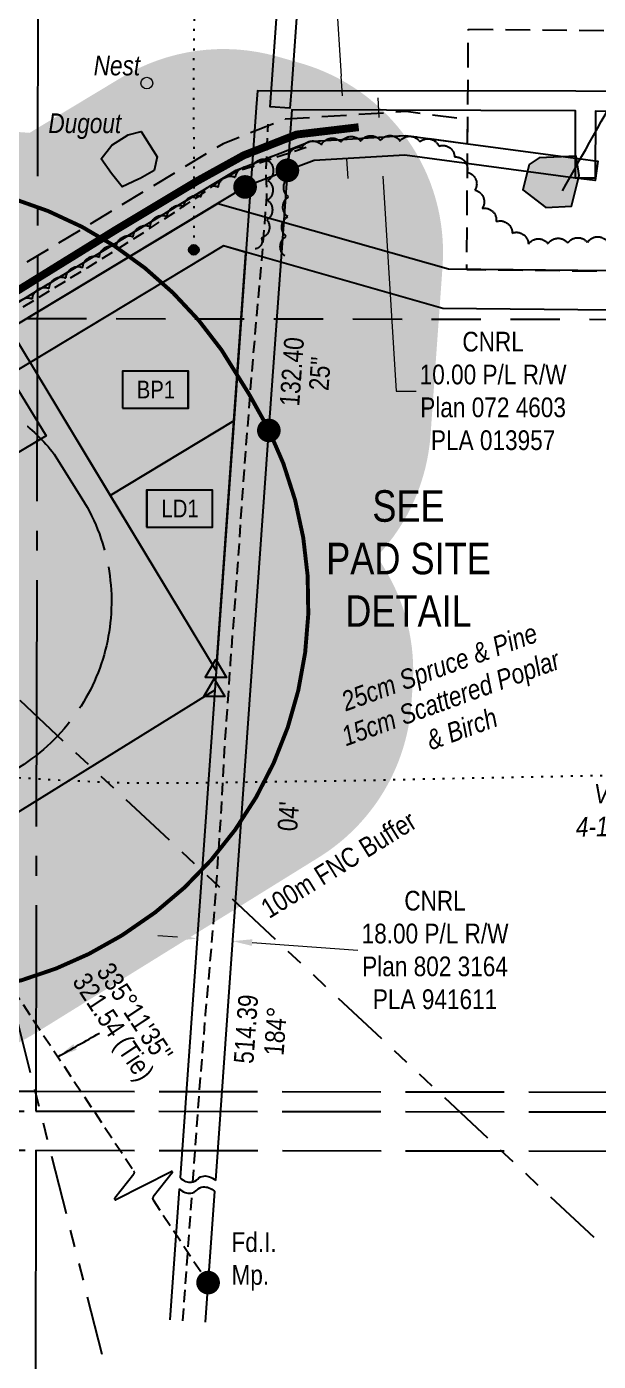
# Model space of a CAD drawing. Extents: x 488725 to 500076, y 6037625 to 6043497.
# Drawn here: x 490989 to 491279, y 6042464 to 6043141 of the extents above; entities that cross this region are included whole.
import ezdxf
from ezdxf.enums import TextEntityAlignment as Align

# ---------------------------------------------------------------- set-up
doc = ezdxf.new("R2010")
doc.units = 0
doc.header["$LTSCALE"] = 5
doc.header["$PDMODE"] = 34
doc.header["$PDSIZE"] = 0.03
for name, pattern in [('0', [1, 1, 0]), ('foc-ACCESSROAD', [3.75, 2.5, -1.25]), ('foc-BUFFER', [16.75, 15, -1.75]), ('foc-DOT', [1, 0.2, -0.8]), ('foc-DRILLPATH', [14.75, 6, -1.75, 1.75, -1.75, 1.75, -1.75]), ('foc-LSD', [8, 5, -3]), ('foc-QUARTERLINE', [33, 25, -3, 2, -3]), ('foc-TIELINE', [1.875, 1.25, -0.625]), ('foc-UNSURVEYED', [12.5, 10, -2.5]), ('UG_PIPE', [1.875, 1.25, -0.625])]:
    doc.linetypes.add(name, pattern=pattern)
doc.layers.get('Defpoints').update_dxf_attribs({"color": 9})
for name, color, linetype in [('ABADATA-DRILL-T', 8, 'Continuous'), ('AS-DRILL', 8, 'foc-DOT'), ('AS-PIPE-UG', 44, 'UG_PIPE'), ('AS-ROADS', 254, 'Continuous'), ('AUX-BUFFER', 7, 'foc-BUFFER'), ('C-AR', 13, 'foc-ACCESSROAD'), ('C-RW', 13, 'Continuous'), ('DETAIL-T', 7, 'Continuous'), ('F-RW', 190, 'Continuous'), ('F-WS', 190, 'foc-ACCESSROAD'), ('L-BD', 7, 'Continuous'), ('L-MON', 1, 'Continuous'), ('L-QSEC', 8, 'foc-QUARTERLINE'), ('L-SECTION-LSD', 7, 'foc-LSD'), ('L-TIE', 7, 'foc-TIELINE'), ('L-USEC', 7, 'foc-UNSURVEYED'), ('P-BUFFER-H 30m', 51, 'Continuous'), ('P-FNC BUFFER-T', 40, 'Continuous'), ('P-PDRILLPATH', 12, 'foc-DRILLPATH'), ('P-PROPOSED', 10, 'Continuous'), ('P-PROPOSED-H', 21, 'Continuous'), ('P-TEMP-H', 41, 'Continuous'), ('P-TEMP_WORKSPACE', 46, 'Continuous'), ('T-BUSH', 110, '0'), ('T-BUSH-T', 110, 'Continuous'), ('T-WATER', 160, 'Continuous'), ('T-WATER-H', 133, 'Continuous'), ('T-WATER-T', 170, 'Continuous')]:
    doc.layers.add(name, color=color, linetype=linetype)
for name, color, linetype, lineweight in [('AS-GENERAL', 48, 'Continuous', 18), ('C-AR-T', 13, 'Continuous', 9), ('F-RW-T', 190, 'Continuous', 9), ('T-TEXT', 48, 'Continuous', 18)]:
    doc.layers.add(name, color=color, linetype=linetype, lineweight=lineweight)
doc.layers.add('P-100m WELL BORE BUFFER', color=7, linetype='Continuous', true_color=0xf5ffd6)
doc.styles.add('80CG', font='ARIALN.TTF', dxfattribs={"height": 10})
doc.styles.add('80L', font='ARIALN.TTF', dxfattribs={"height": 10})
doc.styles.add('80LS', font='ARIALNI.TTF', dxfattribs={"height": 10})
doc.dimstyles.new('Compass 5 000', dxfattribs={"dimscale": 5, "dimtxt": 9, "dimasz": 2, "dimexe": 0.2, "dimexo": 0.0625, "dimgap": 0.5, "dimtad": 0, "dimtih": 1, "dimtoh": 1, "dimzin": 0, "dimdsep": 46, "dimtxsty": '80CG', "dimcen": 0.1, "dimse1": 1, "dimse2": 1, "dimclrd": 256, "dimclrt": 256, "dimaunit": 1, "dimadec": 4, "dimazin": 0, "dimtfac": 0.06, "dimtofl": 0, "dimtmove": 0, "dimatfit": 1, "dimfxl": 0.2, "dimtolj": 1, "dimtzin": 0, "dimlwd": -1, "dimarcsym": 0})

# ---------------------------------------------------------------- blocks, each defined once
blk = doc.blocks.new('*D452')
at = {"layer": 'Defpoints', "color": 0, "transparency": 16777216}
for p in [(491157.5156720789, 6043084.542943923), (491168.6061878817, 6043085.232324708), (491158.1280057431, 6043074.691935138)]:
    blk.add_point(p, dxfattribs=at)
at = {"layer": 'F-RW-T', "transparency": 16777216}
for p, q in [((491167.9857903909, 6043095.213061502), (491167.3653929, 6043105.193798296)), ((491169.8389190368, 6043065.400579129), (491176.6196449988, 6042956.31464294)), ((491176.6196449988, 6042956.31464294), (491186.6196449987, 6042956.314642941))]:
    blk.add_line(p, q, dxfattribs=at)
for points in [[(491169.6492465232, 6043095.316461084), (491166.3223342586, 6043095.109661921), (491168.6061878817, 6043085.232324708)], [(491171.5023751691, 6043065.503978712), (491168.1754629045, 6043065.297179548), (491169.2185215459, 6043075.381315923)]]:
    blk.add_solid(points, dxfattribs=at)
at = {"layer": 'F-RW-T', "transparency": 16777216, "insert": (491225.7055931573, 6042956.31464294), "char_height": 10, "attachment_point": 5, "style": '80CG'}
blk.add_mtext('\\A1;CNRL\\P10.00 P/L R/W\\PPlan 072 4603\\PPLA 013957', dxfattribs=at)
blk = doc.blocks.new('*D455')
at = {"layer": 'C-AR-T', "transparency": 16777216}
for p, q in [((491154.9680711275, 6043174.287101605), (491144.9680711275, 6043174.287101605)), ((491144.9680711275, 6043174.287101605), (491148.6771583867, 6043116.075419905)), ((491149.3130412137, 6043106.095657731), (491148.6771583867, 6043116.075419905)), ((491151.3495405796, 6043074.134141437), (491151.9854234066, 6043064.154379264))]:
    blk.add_line(p, q, dxfattribs=at)
for points in [[(491150.9763349092, 6043106.201638202), (491147.6497475183, 6043105.98967726), (491149.9489240407, 6043096.115895558)], [(491153.012834275, 6043074.240121908), (491149.6862468842, 6043074.028160965), (491150.7136577526, 6043084.11390361)]]:
    blk.add_solid(points, dxfattribs=at)
at = {"layer": 'Defpoints', "color": 0, "transparency": 16777216}
for p in [(491149.9489240407, 6043096.115895558), (491153.9486799472, 6043096.370748935), (491154.7134136591, 6043084.368756987)]:
    blk.add_point(p, dxfattribs=at)
at = {"layer": 'C-AR-T', "transparency": 16777216, "insert": (491189.2825322468, 6043174.287101605), "char_height": 10, "attachment_point": 5, "style": '80CG'}
blk.add_mtext('\\A1;Veren\\P12.00 A/R\\PLOC 013148', dxfattribs=at)
blk = doc.blocks.new('fdia')
at = {"color": 255, "const_width": 1}
blk.add_lwpolyline([(-0.5, 0, 1), (0.5, 0, 1)], format="xyb", close=True, dxfattribs=at)
blk = doc.blocks.new('Fdiaa')
blk.add_blockref('fdia', (0, 0))
blk = doc.blocks.new('fdib')
at = {"color": 1, "const_width": 1.6}
blk.add_lwpolyline([(-0.3999999999996362, 0, 0.9999999999999998), (0.3999999999996362, 0, 1)], format="xyb", close=True, dxfattribs=at)
at = {"color": 1}
blk.add_circle((0, 0), 0.8, dxfattribs=at)
blk = doc.blocks.new('Fdibb')
blk.add_blockref('fdib', (0, 0))
blk = doc.blocks.new('fdicc')
for name in ['Fdibb', 'Fdiaa']:
    blk.add_blockref(name, (0, 0))
blk = doc.blocks.new('FDI')
blk.add_blockref('fdicc', (0, 0))
blk = doc.blocks.new('linebrk')
blk.add_lwpolyline([(3.410605131648481e-13, 0.001747000339150873, -0.3461515954564218), (-0.0001911021230114329, 0.001504037296513161), (-0.003139695184387392, 0.0005543102232081765, 0.7725747715561697), (-0.003122968352244015, 0.0003615124041971285), (0.003122968352244015, -0.0003615124041971285, -0.7725747715561505), (0.00313969518435897, -0.0005543102232081765), (0.0001911021230114329, -0.001504037296513161, 0.3461515954564229), (-3.694822225952521e-13, -0.001747000339150873)], format="xyb")
blk = doc.blocks.new('*D514')
at = {"layer": 'Defpoints', "color": 0, "transparency": 16777216}
for p in [(491093.4747167388, 6042677.123990134), (491074.5584659526, 6042664.234668507), (491092.4681408268, 6042662.961745481)]:
    blk.add_point(p, dxfattribs=at)
at = {"layer": 'F-RW-T', "transparency": 16777216}
for p, q in [((491065.5902045665, 6042679.105870759), (491055.6153672684, 6042679.814828357)), ((491103.449554037, 6042676.415032537), (491157.1729297889, 6042672.596664949))]:
    blk.add_line(p, q, dxfattribs=at)
for points in [[(491065.7083641663, 6042680.768343642), (491065.4720449669, 6042677.443397876), (491075.5650418647, 6042678.396913161)], [(491103.5677136367, 6042678.07750542), (491103.3313944373, 6042674.752559653), (491093.4747167388, 6042677.123990134)]]:
    blk.add_solid(points, dxfattribs=at)
at = {"layer": 'F-RW-T', "transparency": 16777216, "insert": (491196.2588779472, 6042672.59666495), "char_height": 10, "attachment_point": 5, "style": '80CG'}
blk.add_mtext('\\A1;CNRL\\P18.00 P/L R/W\\PPlan 802 3164\\PPLA 941611', dxfattribs=at)
blk = doc.blocks.new('Temp_Area_Small_Pink')
at = {"true_color": 0xff8aff}
h = blk.add_hatch(color=211, dxfattribs=at)
h.dxf.hatch_style = 1
h.paths.add_polyline_path([(-16.82711371331243, -9.436567862801894), (16.33187767662457, -9.436567862801894), (16.33187767662457, 9.053714016554295), (-16.82711371331243, 9.053714016554295)])
at = {"color": 250}
for points in [[(-17.02711371331247, -9.636567862801712), (16.53187767662462, -9.636567862801712), (16.53187767662462, 9.253714016554113), (-17.02711371331247, 9.253714016554113)], [(-16.92711371331245, -9.536567862801803), (16.43187767662459, -9.536567862801803), (16.43187767662459, 9.153714016554204), (-16.92711371331245, 9.153714016554204)]]:
    blk.add_lwpolyline(points, close=True, dxfattribs=at)
at = {"color": 250, "style": '80L'}
blk.add_attdef('TEMPORARY', text='', height=9, dxfattribs=at).set_placement((0.001048257894581184, -0.1484938545327168), align=Align.MIDDLE_CENTER)
blk = doc.blocks.new('BH-Existing')
at = {"layer": 'ABADATA-DRILL-T'}
h = blk.add_hatch(color=256, dxfattribs=at)
h.dxf.hatch_style = 1
edge = h.paths.add_edge_path()
edge.add_arc((0, 0), 0.5, 0, 360)
blk.add_circle((0, 0), 0.5, dxfattribs=at)
blk = doc.blocks.new('TRIA')
blk.add_hatch(color=255).paths.add_polyline_path([(-0.0414550714867801, 1.521379340009161), (-1.474693147280959, -0.867350786313807), (1.391783004306489, -0.867350786313807)])
blk = doc.blocks.new('TRIAA')
blk.add_blockref('TRIA', (0, 0))
blk = doc.blocks.new('TRIB')
at = {"color": 1}
blk.add_lwpolyline([(-1.121455071486707, -0.6673507863138184), (-0.0414550714867801, 1.132649213686192), (1.038544928513147, -0.6673507863138184)], close=True, dxfattribs=at)
blk = doc.blocks.new('TRIBB')
blk.add_blockref('TRIB', (0, 0))
blk = doc.blocks.new('TRICC')
for name in ['TRIAA', 'TRIBB']:
    blk.add_blockref(name, (0, 0))
blk = doc.blocks.new('plspike')
blk.add_blockref('TRICC', (0, 0))

msp = doc.modelspace()

# ---------------------------------------------------------------- hatches: boundary and pattern name
at = {"layer": 'P-BUFFER-H 30m'}
h = msp.add_hatch(color=256, dxfattribs=at)
h.dxf.hatch_style = 1
edge = h.paths.add_edge_path()
edge.add_line((490990.6243175698, 6043087.352110648), (491037.3485258282, 6043115.530827845))
edge.add_arc((491088.9655019057, 6043029.942746502), 99.9481459997587, 74.11373947380991, 121.09359161048499, ccw=False)
edge.add_line((491116.3241665995, 6043126.073570661), (491127.7331253714, 6043122.826600919))
edge.add_arc((491100.3744606778, 6043026.695776751), 99.94814599965488, -4.073905302795993, 74.11373947393821, ccw=False)
edge.add_line((491200.0700619161, 6043019.595144212), (491193.9785967572, 6042934.068639609))
edge.add_arc((491094.2829955212, 6042941.169272146), 99.94814599753528, 316.592451623127, 355.92609469817376, ccw=False)
edge.add_line((491166.8937389096, 6042872.486582675), (491170.837086078, 6042865.947967981))
edge.add_arc((491085.2490047277, 6042814.33099191), 99.94814599981312, -4.0739847433249, 31.093591611634622, ccw=False)
edge.add_line((491184.944596121, 6042807.230221135), (491184.2468382487, 6042797.43362496))
edge.add_arc((491084.5512468549, 6042804.534395728), 99.94814600002749, 301.82591483579046, 355.92601525614043, ccw=False)
edge.add_line((491137.2579168972, 6042719.613027263), (490993.3146234652, 6042630.274244707))
edge.add_arc((490940.6079534226, 6042715.195613171), 99.94814599975784, 211.8259148356977, 301.82591483618523, ccw=False)
edge.add_line((490855.6865849582, 6042662.48894313), (490744.4523528022, 6042841.710343523))
edge.add_arc((490829.3737212672, 6042894.417013563), 99.94814599952267, 121.8259148351124, 211.8259148352091, ccw=False)
edge.add_line((490776.6670512262, 6042979.338382029), (490908.341329959, 6043061.062368435))
edge.add_arc((490961.0479999739, 6042976.140999954), 99.94814599966666, 121.09359159902891, 121.82591481788711, ccw=False)
edge.add_line((490909.431023913, 6043061.729081316), (490928.9480735359, 6043073.499541266))
edge.add_arc((490980.5650496248, 6042987.911459919), 99.94814600142153, 84.22369396694262, 121.093591617232, ccw=False)
at = {"layer": 'P-PROPOSED-H'}
h = msp.add_hatch(color=256, dxfattribs=at)
h.dxf.hatch_style = 1
h.paths.add_polyline_path([(490829.3737212672, 6042894.417013545), (490961.048, 6042976.140999952), (490980.5650496229, 6042987.9114599), (491085.2490047277, 6042814.330991899), (491084.5512468546, 6042804.53439571), (490940.6079534225, 6042715.195613153)])
at = {"layer": 'P-TEMP-H'}
h = msp.add_hatch(color=256, dxfattribs=at)
h.dxf.hatch_style = 1
h.paths.add_polyline_path([(491094.2829955188, 6042941.169272128), (491100.3744606777, 6043026.695776731), (491088.9655019058, 6043029.942746491), (490990.8884448375, 6042970.793843633), (491031.5656930631, 6042903.345343277)])
h = msp.add_hatch(color=256, dxfattribs=at)
h.dxf.hatch_style = 1
h.paths.add_polyline_path([(491031.5656930631, 6042903.345343277), (491085.2490047277, 6042814.330991899), (491094.2829955188, 6042941.169272128)])
at = {"layer": 'T-WATER-H'}
h = msp.add_hatch(color=256, dxfattribs=at)
h.dxf.hatch_style = 1
h.paths.add_polyline_path([(491055.3901712825, 6043075.250947385), (491053.7773307668, 6043068.204275082), (491046.6266042358, 6043064.158166493), (491045.9232376834, 6043063.928046567), (491037.5948974522, 6043059.979989057), (491032.1320505455, 6043066.653466893), (491026.9933725749, 6043074.193396253), (491032.3271522195, 6043081.061975744), (491040.6094684658, 6043086.2756928), (491047.133868593, 6043088.114651175)])
h = msp.add_hatch(color=256, dxfattribs=at)
h.dxf.hatch_style = 1
h.paths.add_polyline_path([(491243.9474360154, 6043071.231852874), (491240.7817862667, 6043058.44418871), (491252.5229050354, 6043049.47851636), (491265.4956656598, 6043050.176880285), (491269.4117064652, 6043065.780011701), (491267.8458904534, 6043075.594126249), (491249.0741077279, 6043074.63062413)])

# ---------------------------------------------------------------- linework, layer by layer
at = {"layer": 'AS-DRILL', "flags": 128}
for points in [[(491077.9814172501, 6043495.143972732), (491077.8946468524, 6043482.844819054), (491077.4806453978, 6043453.975307053), (491077.0664240668, 6043424.995861206), (491077.032463798, 6043396.155761055), (491076.9184150973, 6043367.255844207), (491076.7844509939, 6043338.395802587), (491076.7304450354, 6043309.495770521), (491076.9063681387, 6043280.615317664), (491077.0023462475, 6043251.714882793), (491076.4783681965, 6043222.865625127), (491075.5143234602, 6043193.947242264), (491074.4702610619, 6043165.078978286), (491073.8763332294, 6043136.23987612), (491073.7721579858, 6043107.269850584), (491073.8780705547, 6043078.359500507), (491073.9238654502, 6043049.379280294), (491073.9199856026, 6043041.989130631), (491073.9338797604, 6043027.989019486)], [(490070.2349966516, 6043468.795152955), (490078.8644712188, 6043458.375934312), (490096.0955504585, 6043436.868467271), (490131.0689774127, 6043394.312395163), (490148.4404975573, 6043372.984639148), (490165.8520367847, 6043351.626709769), (490183.3137545417, 6043330.328714976), (490200.5849797415, 6043308.891219785), (490217.8862391678, 6043287.443712421), (490235.1474381028, 6043265.976217959), (490252.338446799, 6043244.438839869), (490286.9209065925, 6043201.523750544), (490321.6440753547, 6043158.868335699), (490339.0155995043, 6043137.520512667), (490374.3000541026, 6043095.333544399), (490391.8219636538, 6043074.12536458), (490409.1733720888, 6043052.747702149), (490426.7654879462, 6043031.599263713), (490444.3275705227, 6043010.46097187), (490462.0600094336, 6042989.452244999), (490479.7021593393, 6042968.323827333), (490496.9335126583, 6042946.91637955), (490514.3953753131, 6042925.6883314), (490532.7894187668, 6042905.247767366), (490552.697217646, 6042886.203144099), (490573.9093823046, 6042868.714810978), (490595.8440983229, 6042852.184683795), (490618.702628718, 6042837.031848795), (490642.5551835634, 6042823.356430385), (490666.6991491654, 6042810.190160134), (490691.4060429406, 6042798.10241606), (490716.7166109787, 6042787.343038185), (490742.7528096359, 6042778.641613089), (490796.7661235082, 6042768.863672689), (490824.1624005551, 6042767.478573117), (490879.1463569964, 6042765.228008175), (490934.097974208, 6042762.147536142), (490945.6171712806, 6042761.856002978), (490989.1820541868, 6042759.946615223), (491002.9196160569, 6042759.039070366), (491030.4662183258, 6042757.793558909), (491042.0354720317, 6042757.511851699), (491069.6252462197, 6042757.416363605), (491097.1664889353, 6042757.850897377), (491138.5381497494, 6042758.427563766), (491166.0595442635, 6042758.91229093), (491193.6112930985, 6042759.536881704), (491221.132834263, 6042760.071456946), (491248.6543682682, 6042760.606087289), (491276.1759716594, 6042761.180718767), (491303.7073034482, 6042761.635325691), (491331.2481982507, 6042761.949879849), (491358.7492951459, 6042762.33455414), (491386.2703253451, 6042762.689202482), (491413.8211981128, 6042762.983763474), (491441.4221625812, 6042763.318120651), (491468.8933717125, 6042763.752920637), (491496.4447793661, 6042764.237474564), (491524.0059879224, 6042764.671993909), (491551.5171786629, 6042765.076729847), (491579.0381902055, 6042765.441333884), (491634.1907763668, 6042766.340303072), (491661.7425502701, 6042766.974848038), (491716.806091969, 6042768.214022782), (491744.3174666434, 6042768.708717399), (491771.687820123, 6042768.803815199), (491799.2473685976, 6042768.638363419), (491826.8076367241, 6042768.692836712), (491881.8688291968, 6042769.09202714), (491899.6525870835, 6042769.33409652)]]:
    msp.add_lwpolyline(points, dxfattribs=at)
at = {"layer": 'AS-GENERAL'}
msp.add_circle((491050.0904093646, 6043112.593408035), 2.962409798405861, dxfattribs=at)
at = {"layer": 'AS-PIPE-UG', "flags": 128}
for points in [[(491073.4799264399, 6042554.894074156), (491073.9989999987, 6042562), (491076.619, 6042598.341), (491079.8849999987, 6042639.85399998), (491084.295, 6042690.02899998), (491087.944, 6042744.28099998), (491089.533, 6042773.839), (491092.516, 6042817.78999998), (491096.281, 6042867.759), (491099.0019999987, 6042909.185), (491102.6249999987, 6042955.781999979), (491105.666, 6042992.566999979), (491108.927, 6043028.583999979), (491110.9219999987, 6043054.902999979), (491110.841, 6043061.961), (491110.55, 6043067.39399998), (491111.574, 6043091.78099998)], [(490763.3879999987, 6042862.323), (490779.149, 6042871.889999979), (490808.9419999987, 6042889.21699998), (490834.8829999987, 6042905.599), (490873.147, 6042929.156), (490898.4949999987, 6042944.99), (490921.569, 6042959.259999979), (490947.5899999987, 6042975.14199998), (490974.382, 6042991.277), (490997.614, 6043005.23899998), (491020.221, 6043019.048), (491048.844, 6043037.016), (491077.352, 6043055.786999979), (491088.6409999987, 6043063.99), (491096.1459999987, 6043067.95699998), (491104.0629999987, 6043070.416), (491107.2919999987, 6043072.21199998), (491130.979, 6043080.04099998)], [(491068.3192652494, 6042484.515283443), (491071.067, 6042521.862), (491073.0744812455, 6042549.3436788)]]:
    msp.add_lwpolyline(points, dxfattribs=at)
at = {"layer": 'AS-ROADS', "const_width": 3.99792584, "flags": 128}
msp.add_lwpolyline([(491157.5399999987, 6043090.226999979), (491126.103, 6043086.508999979), (491099.2389999987, 6043075.94), (491075.772, 6043062.974), (491034.402, 6043038.151), (490993.57, 6043012.88099998), (490952.4959999987, 6042987.396), (490911.9599999987, 6042961.85799998), (490860.417, 6042930.066), (490822.2059999987, 6042906.673), (490776.252, 6042877.862)], dxfattribs=at)
at = {"layer": 'AUX-BUFFER', "color": 251, "linetype": 'foc-BUFFER', "const_width": 1.998097069211197, "flags": 128}
msp.add_lwpolyline([(490906.6909381794, 6043061.776016687, -0.2690658908520757), (491087.9772984052, 6042977.169950709), (491102.0292938636, 6042954.600772203, -0.4142135622642391), (491038.3105186128, 6042680.630335606), (491036.6135878987, 6042679.573794593, -0.1154446295546855), (490950.7785894122, 6042650.459301138)], format="xyb", dxfattribs=at)
at = {"layer": 'AUX-BUFFER', "color": 251, "linetype": 'foc-BUFFER', "flags": 128}
msp.add_lwpolyline([(490911.5013070912, 6042961.808626838, -0.2624020330519704), (491003.130762735, 6042924.342900107), (491017.1827581942, 6042901.77372163, -0.4142135622643333), (490985.4834679941, 6042765.476871241), (490983.7865372808, 6042764.420330228, -0.4142135624798572), (490847.489686856, 6042796.11962044), (490833.4376913974, 6042818.688798931, -0.4146748814560647), (490880.453453586, 6042952.383496207)], format="xyb", dxfattribs=at)
at = {"layer": 'C-AR', "flags": 128}
msp.add_lwpolyline([(490087.7934780935, 6042505.398141534), (490118.0821147455, 6042493.202594604), (490144.7447898329, 6042490.690070333), (490179.6666237973, 6042503.648460397), (490429.1386223123, 6042657.283156495), (490633.4142672574, 6042784.158681538), (490698.0230985642, 6042836.594677576), (490755.4861567407, 6042859.157600576), (490955.8240626445, 6042983.897233497), (491095.4472874093, 6043068.345191472), (491117.6742532852, 6043077.076346693), (491132.7655721728, 6043083.004490391), (491181.2622205399, 6043086.019017221), (491212.7707400623, 6043081.817233896), (491212.8560032616, 6043094.020368855), (491181.6766552669, 6043098.137498773), (491123.1852691712, 6043094.410589538), (491120.331057191, 6043094.228727028), (491088.775762045, 6043081.840290963), (490947.9780507712, 6042996.681971318), (490908.4006198819, 6042972.03923495)], dxfattribs=at)
at = {"layer": 'C-RW', "flags": 128}
msp.add_lwpolyline([(491900.3595366554, 6043057.621147611), (491354.588167824, 6043058.578662859), (491354.1561322663, 6042996.744386599), (491200.1690267042, 6042998.294417513), (491088.9655019058, 6043029.942746503), (490980.3348130159, 6042964.429095773), (490998.9648479911, 6042933.563471327), (490981.8391599311, 6042923.233378952), (490952.9565197523, 6042971.116308582), (490961.048, 6042976.140999979), (491086.0805669653, 6043051.546394241), (491203.0573180806, 6043018.266357262), (491334.2967877263, 6043016.945303563), (491334.7276631474, 6043078.613537399), (491900.3939604874, 6043077.621118017)], dxfattribs=at)
at = {"layer": 'F-RW'}
for points in [[(491151.7991563714, 6043495.10265258), (491150.0103839316, 6043472.186554769), (491148.4280439322, 6043452.248038934), (491143.9676235432, 6043395.163026045), (491142.0754016048, 6043370.950174642), (491123.4736540489, 6043110.066167784), (491122.5614900559, 6043099.822925532), (491112.5871929221, 6043100.541229637), (491113.2560095713, 6043109.828294488), (491132.1033263312, 6043371.698670059), (491133.9382820915, 6043395.177545934), (491138.4579994028, 6043453.021647365), (491140.0161658478, 6043472.960807664), (491141.7472946037, 6043495.116665703)], [(491900.4279023391, 6043097.341061652), (491277.5786083311, 6043098.433804317), (491277.4916488297, 6043064.405904368), (491267.4916814833, 6043064.431459639), (491267.5786205122, 6043098.451348571), (491123.562, 6043099.022), (491111.8671547403, 6042935.900507883), (491084.8455535576, 6042555.714050067)], [(491084.4512534727, 6042550.166356899), (491079.7274997284, 6042483.704447722)]]:
    msp.add_lwpolyline(points, dxfattribs=at)
at = {"layer": 'F-RW', "flags": 128}
for points in [[(491900.4451142551, 6043107.341046837), (491267.5961647402, 6043108.45133316), (491106.1906687618, 6043108.734507103), (491105.6167917757, 6043100.300113857), (491094.0277935478, 6042937.586138738), (491066.9198811777, 6042556.98811011)], [(490429.1386223123, 6042657.283156495), (490633.4142672574, 6042784.158681538), (490698.0230985642, 6042836.594677576), (490755.4861567407, 6042859.157600576), (490955.8240626445, 6042983.897233497), (491095.4472874093, 6043068.345191472), (491117.6742532852, 6043077.076346693), (491132.7655721728, 6043083.004490391), (491181.2622205399, 6043086.019017221), (491268.8004225668, 6043074.345458379), (491278.8319365928, 6043073.034686614), (491277.5347171775, 6043063.106946913), (491267.4916814833, 6043064.431459639), (491180.9220480413, 6043076.081398111), (491134.9673479001, 6043073.280124307), (491121.3739999987, 6043068.309), (491099.932, 6043059.9), (490961.048, 6042976.140999979), (490759.921, 6042851.310999979), (490702.8380829435, 6042828.529224106), (490638.8812096107, 6042776.749281549), (490433.9013889425, 6042649.776341423)], [(491066.5247535761, 6042551.440475744), (491061.7910861006, 6042484.979271183)]]:
    msp.add_lwpolyline(points, dxfattribs=at)
at = {"layer": 'F-RW'}
for points in [[(491066.9198811777, 6042556.98811011, 0.09819619359239463), (491069.8422419727, 6042555.163351005, 0.1150249071898563), (491072.7676993012, 6042554.770856195, 0.1891018319828916), (491075.8827173668, 6042556.351080082, -0.1891018319814907), (491078.997735434, 6042557.931303995, -0.1150249072513173), (491081.9231927652, 6042557.538809171, -0.09819619336275778), (491084.8455535576, 6042555.714050067)], [(491066.5247535761, 6042551.440475744, 0.09819619331227813), (491069.4472492778, 6042549.6156324, 0.1150249069648648), (491072.372841657, 6042549.223119472, 0.1891018319643324), (491075.4880035251, 6042550.803416321, -0.189101831947413), (491078.6031653917, 6042552.38371317, -0.1150249069151954), (491081.5287577736, 6042551.991200242, -0.09819619315490902), (491084.4512534727, 6042550.166356899)]]:
    msp.add_lwpolyline(points, format="xyb", dxfattribs=at)
at = {"layer": 'F-WS', "flags": 128}
msp.add_lwpolyline([(491213.1770476827, 6043139.969247318), (491335.050873472, 6043138.74246803), (491334.1970839596, 6043016.545450683), (491212.3232581693, 6043017.772230011)], close=True, dxfattribs=at)
at = {"layer": 'L-QSEC'}
for p, q in [((490995.2031430432, 6043355.351837771), (490993.7461383335, 6042590.866284617)), ((490993.8588864197, 6042571.008982198), (490990.8078626411, 6040962.787554868))]:
    msp.add_line(p, q, dxfattribs=at)
at = {"layer": 'L-SECTION-LSD', "flags": 128}
for points in [[(490188.7581863683, 6042994.24689542), (490994.5127777435, 6042993.119447895)], [(490994.5127777435, 6042993.119447895), (491800.2982817084, 6042991.991771364)]]:
    msp.add_lwpolyline(points, dxfattribs=at)
at = {"layer": 'L-TIE'}
for p, q in [((490940.6079534225, 6042715.195613182), (491043.5747356312, 6042560.357723394)), ((491053.2435132337, 6042545.81814966), (491081.1586496813, 6042503.840331879))]:
    msp.add_line(p, q, dxfattribs=at)
at = {"layer": 'L-USEC'}
for p, q in [((490198.0112441966, 6042602.052274382), (490993.7653273829, 6042600.93471469)), ((490993.7653412998, 6042600.93471467), (491799.6200630517, 6042599.802598171)), ((490187.9218864454, 6042591.997986909), (490993.7511872358, 6042590.866277527)), ((490993.751196511, 6042590.866277514), (491799.6059182616, 6042589.734161016)), ((490188.4282935521, 6042572.139817704), (490993.8588864197, 6042571.008982198)), ((490993.8588864197, 6042571.008982198), (491799.2936450419, 6042569.877455691))]:
    msp.add_line(p, q, dxfattribs=at)
at = {"layer": 'P-PROPOSED', "flags": 128}
msp.add_lwpolyline([(490829.3737212672, 6042894.417013587), (490961.048, 6042976.140999981), (490980.5650496229, 6042987.911459943), (491085.2490047277, 6042814.330991913), (491084.5512468546, 6042804.534395739), (490940.6079534225, 6042715.195613182), (490829.3737212672, 6042894.417013587)], close=True, dxfattribs=at)
at = {"layer": 'P-TEMP_WORKSPACE', "flags": 128}
for points in [[(491094.2829955188, 6042941.16927217), (491100.3744606777, 6043026.695776774), (491088.9655019058, 6043029.942746505), (490990.8884448375, 6042970.793843661), (491031.5656930631, 6042903.345343291)], [(491031.5656930631, 6042903.345343291), (491085.2490047277, 6042814.330991913), (491094.2829955188, 6042941.16927217), (491031.5656930631, 6042903.345343291)]]:
    msp.add_lwpolyline(points, close=True, dxfattribs=at)
at = {"layer": 'T-BUSH', "flags": 128}
for points in [[(491120.0252600201, 6043024.866760054, -0.5205670500429158), (491120.7820881549, 6043034.84330859, -0.52056705), (491121.5389162896, 6043044.819857147, -0.52056705), (491121.9267295478, 6043054.817165298, -0.52056705), (491122.2936338627, 6043064.815649722, -0.52056705), (491122.2481887686, 6043074.817726903, -0.52056705), (491128.7297833252, 6043079.85870201, -0.52056705), (491138.6273001832, 6043081.322761271, -0.52056705), (491148.5311920641, 6043082.71786357, -0.52056705), (491158.5293655355, 6043083.093145874, -0.52056705), (491168.5275390043, 6043083.46842814, -0.52056705), (491178.5232185787, 6043083.255999755, -0.52056705), (491188.5178470951, 6043082.795879862, -0.52056705), (491198.1456914237, 6043080.626409345, -0.52056705), (491206.1167283519, 6043075.116983966, -0.52056705), (491212.4706028795, 6043067.388297878, -0.52056705), (491216.4987928139, 6043058.28738657, -0.52056705), (491220.191641595, 6043048.988613673, -0.52056705), (491227.2691021259, 6043042.339374045, -0.52056705), (491235.4093543126, 6043036.522106324, -0.52056705), (491243.5891390293, 6043030.834438494, -0.52056705), (491253.5903361586, 6043031.117926594, -0.52056705), (491263.5915332866, 6043031.401414754, -0.52056705), (491273.5927304171, 6043031.684902872, -0.52056705), (491283.5738341096, 6043032.36330569, -0.52056705), (491293.5521558717, 6043033.096384363, -0.52056705), (491300.5308453321, 6043027.377877924, -0.52056705), (491309.0309363942, 6043032.655449452, -0.52056705), (491317.5310274601, 6043037.933021021, -0.52056705), (491326.0311185235, 6043043.210592569, -0.52056705), (491330.8124285088, 6043050.025475561, -0.52056705), (491328.5200849051, 6043059.764544815, -0.52056705), (491328.3392404849, 6043069.119022616, -0.52056705), (491333.9182249577, 6043077.424396846, -0.52056705), (491341.1426832991, 6043082.446083961, -0.52056705), (491351.1352772589, 6043081.943714064, -0.52056705), (491361.1278712174, 6043081.441344187, -0.52056705), (491371.1220008992, 6043081.03052304, -0.52056705), (491381.1258223375, 6043081.197454579, -0.52056705), (491391.129643777, 6043081.364386097, -0.52056705), (491401.1334652166, 6043081.531317655, -0.52056705), (491411.1376255195, 6043081.475904381, -0.52056705), (491421.1419093121, 6043081.339466216, -0.52056705), (491431.1461931011, 6043081.203028011, -0.52056705), (491441.1504768925, 6043081.066589826, -0.52056705), (491451.1547606814, 6043080.93015164, -0.52056705), (491461.1590444715, 6043080.793713455, -0.52056705), (491471.163328263, 6043080.65727529, -0.52056705), (491481.1681518632, 6043080.577488032, -0.52056705), (491491.1732190358, 6043080.523262531, -0.52056705), (491501.1782862084, 6043080.469037008, -0.52056705), (491511.1833533822, 6043080.414811507, -0.52056705), (491521.1884205548, 6043080.360586005, -0.52056705), (491531.1934877249, 6043080.306360524, -0.52056705), (491541.1985549, 6043080.252135002, -0.52056705), (491551.2036220712, 6043080.197909481, -0.52056705), (491561.2086892451, 6043080.14368398, -0.52056705), (491571.2137564151, 6043080.089458499, -0.52056705), (491581.2188235903, 6043080.035233018, -0.52056705), (491591.2238907628, 6043079.981007496, -0.52056705), (491601.2289579341, 6043079.926781994, -0.52056705), (491611.234126188, 6043079.914774771, -0.52056705), (491621.2393383118, 6043079.921090596, -0.52056705), (491631.244550437, 6043079.927406402, -0.52056705), (491641.2497625595, 6043079.933722187, -0.52056705), (491651.2549746847, 6043079.940038013, -0.52056705), (491661.2601868073, 6043079.946353799, -0.52056705), (491671.2653989324, 6043079.952669605, -0.52056705), (491681.270611055, 6043079.95898543, -0.52056705), (491691.2758231801, 6043079.965301236, -0.52056705), (491701.281035304, 6043079.971617021, -0.52056705), (491711.2862474278, 6043079.977932847, -0.52056705), (491721.2914595517, 6043079.984248652, -0.52056705), (491731.2966716742, 6043079.990564435, -0.52056705), (491741.3018837994, 6043079.996880223, -0.52056705), (491751.3070959219, 6043080.003196069, -0.52056705), (491761.3123080471, 6043080.009511854, -0.52056705), (491771.3175201697, 6043080.01582766, -0.52056705), (491781.321333713, 6043079.932571546, -0.52056705), (491791.3214713306, 6043079.613891181, -0.52056705), (491801.3216089482, 6043079.295210855, -0.52056705), (491811.3217465657, 6043078.976530509, -0.52056705), (491821.3257212357, 6043078.958197541, -0.52056705), (491831.3307363305, 6043079.021304464, -0.52056705), (491841.335751424, 6043079.084411388, -0.52056705), (491851.34076652, 6043079.147518353, -0.52056705), (491861.3457816135, 6043079.210625318, -0.52056705), (491871.3507967095, 6043079.273732262, -0.52056705), (491881.3558118042, 6043079.336839166, -0.52056705), (491891.3608268977, 6043079.39994613, -0.4475723495657468), (491900.3989701738, 6043080.531706261, -0.4475723495657468)], [(490688.8380124669, 6042829.828196748, -0.52056705), (490697.4720154735, 6042834.883718641, -0.52056705), (490706.4237350932, 6042839.265294828, -0.52056705), (490715.8177455472, 6042842.708676452, -0.52056705), (490725.2117559987, 6042846.152058116, -0.52056705), (490734.6057664527, 6042849.595439759, -0.52056705), (490743.9997769042, 6042853.038821424, -0.52056705), (490753.0987151977, 6042857.168256208, -0.52056705), (490762.0593592105, 6042861.619230078, -0.52056705), (490771.0200032259, 6042866.070203947, -0.52056705), (490779.7116058108, 6042870.99901203, -0.52056705), (490788.1641426257, 6042876.352415706, -0.52056705), (490796.6166794406, 6042881.705819383, -0.52056705), (490805.0692162554, 6042887.059223081, -0.52056705), (490813.5217530691, 6042892.412626737, -0.52056705), (490821.9742898853, 6042897.766030413, -0.52056705), (490830.4268267002, 6042903.119434111, -0.52056705), (490838.8793635163, 6042908.472837787, -0.52056705), (490847.379483304, 6042913.749819195, -0.52056705), (490855.9133043626, 6042918.972673555, -0.52056705), (490864.4471254225, 6042924.195527936, -0.52056705), (490872.9809464811, 6042929.418382256, -0.52056705), (490881.5147675385, 6042934.641236657, -0.52056705), (490890.0485885971, 6042939.864090998, -0.52056705), (490898.582409657, 6042945.086945358, -0.52056705), (490907.1162307156, 6042950.309799719, -0.52056705), (490915.6500517717, 6042955.53265408, -0.52056705), (490924.1838728329, 6042960.75550846, -0.52056705), (490932.681860704, 6042966.0363407, -0.52056705), (490941.1696470074, 6042971.333679009, -0.52056705), (490949.6574333133, 6042976.631017321, -0.52056705), (490958.145219618, 6042981.928355611, -0.52056705), (490966.6330059227, 6042987.225693922, -0.52056705), (490975.120792226, 6042992.523032233, -0.52056705), (490983.6085785307, 6042997.820370543, -0.52056705), (490992.0963648366, 6043003.117708854, -0.52056705), (491000.5841511413, 6043008.415047145, -0.52056705), (491009.0719374447, 6043013.712385476, -0.52056705), (491017.5597237493, 6043019.009723787, -0.52056705), (491026.0475100552, 6043024.307062117, -0.52056705), (491034.5972362593, 6043029.502942769, -0.52056705), (491043.1877976014, 6043034.631935373, -0.52056705), (491051.778358946, 6043039.760927997, -0.52056705), (491060.3689202882, 6043044.889920642, -0.52056705), (491068.9594816328, 6043050.018913245, -0.52056705), (491077.6504826655, 6043054.974596749, -0.52056705), (491086.371551318, 6043059.878398429, -0.52056705), (491095.0926199693, 6043064.782200148, -0.52056705), (491103.8136886194, 6043069.686001848, -0.52056705), (491111.7078263897, 6043073.204567379, -0.52056705), (491111.52975182, 6043063.200938089, -0.52056705), (491111.3048258946, 6043053.198482512, -0.52056705), (491110.9817810331, 6043043.198484935, -0.52056705), (491108.1946032821, 6043033.90498688, -0.52056705), (491105.0348062368, 6043028.464195337, -0.52056705)]]:
    msp.add_lwpolyline(points, format="xyb", dxfattribs=at)
at = {"layer": 'T-WATER', "flags": 128}
msp.add_lwpolyline([(491055.3901712825, 6043075.250947385), (491053.7773307668, 6043068.204275082), (491046.6266042358, 6043064.158166493), (491045.9232376834, 6043063.928046567), (491037.5948974522, 6043059.979989057), (491032.1320505455, 6043066.653466893), (491026.9933725749, 6043074.193396253), (491032.3271522195, 6043081.061975744), (491040.6094684658, 6043086.2756928), (491047.133868593, 6043088.114651175)], close=True, dxfattribs=at)
msp.add_lwpolyline([(491243.9474360154, 6043071.231852874), (491240.7817862667, 6043058.44418871), (491252.5229050354, 6043049.47851636), (491265.4956656598, 6043050.176880285), (491269.4117064652, 6043065.780011701), (491267.8458904534, 6043075.594126249), (491249.0741077279, 6043074.63062413), (491243.9474360154, 6043071.231852874)], dxfattribs=at)

# ---------------------------------------------------------------- block references
at = {"layer": 'ABADATA-DRILL-T', "xscale": 4.994758574182849, "yscale": 4.994758574182849, "zscale": 4.994758574182849}
msp.add_blockref('BH-Existing', (491073.9338797604, 6043027.989019486), dxfattribs=at)
at = {"layer": 'L-MON'}
for name, p, xscale, yscale, zscale in [('FDI', (491121.3739999987, 6043068.309), 4.9974073, 4.9974073, 4.9974073), ('FDI', (491099.932, 6043059.9), 4.9974073, 4.9974073, 4.9974073), ('FDI', (491111.9729999987, 6042936.308), 4.9974073, 4.9974073, 4.9974073), ('plspike', (491085.2259999998, 6042814.353999997), 5, 5, 5), ('plspike', (491084.5269999998, 6042804.556999997), 5, 5, 5), ('FDI', (491081.1586496813, 6042503.840331879), 4.9974073, 4.9974073, 4.9974073)]:
    msp.add_blockref(name, p, dxfattribs=dict(at, xscale=xscale, yscale=yscale, zscale=zscale))
at = {"layer": 'L-TIE', "xscale": 4997.4073, "yscale": 4997.4073, "zscale": 4997.4073, "rotation": 33.62379979421588}
msp.add_blockref('linebrk', (491048.4091244324, 6042553.08793653), dxfattribs=at)
at = {"layer": 'P-100m WELL BORE BUFFER', "xscale": 0.99948146, "yscale": 0.99948146, "zscale": 0.99948146}
for p, values in [((491054.7008542715, 6042957.216253086), {'TEMPORARY': 'BP1'}), ((491066.9470811053, 6042896.838556133), {'TEMPORARY': 'LD1'})]:
    msp.add_blockref('Temp_Area_Small_Pink', p, dxfattribs=at).add_auto_attribs(values)

# ---------------------------------------------------------------- texts
at = {"layer": 'ABADATA-DRILL-T', "insert": (491255.873154341, 6042756.588792936), "char_height": 9.989517148365698, "attachment_point": 1, "rotation": 0.9460018750555451, "style": '80L'}
msp.add_mtext_dynamic_manual_height_columns('\\pi20.933;{\\fArial Narrow|b0|i1|c0|p34;Veren\\P\\pi11.468;4-16 (HZ)}', width=70.70370629458927, gutter_width=50.02636139113496, heights=[0], dxfattribs=at)
at = {"layer": 'DETAIL-T', "color": 3, "insert": (491182.7867618083, 6042871.317030022), "char_height": 15.99170336000004, "width": 82.6491808864788, "attachment_point": 5, "style": '80CG'}
msp.add_mtext('SEE\\PPAD SITE\\PDETAIL', dxfattribs=at)
at = {"layer": 'L-BD', "style": '80L'}
for s, rotation, p in [('132.40', 85.92630000000118, (491123.6190545825, 6042966.142901193)), ("25''", 85.92630000000118, (491137.8256817559, 6042965.131117188)), ("04'", 85.92630000000118, (491121.8242862409, 6042740.452787038)), ("335°11'35''", 303.6237854626051, (491044.0440032339, 6042640.89907097)), ('321.54 (Tie)', 303.6237854626051, (491032.1843051498, 6042633.012403504)), ('514.39', 85.92600000000046, (491100.3546688585, 6042632.503224848)), ('184°', 85.92600000000046, (491115.3090075683, 6042631.438109233))]:
    msp.add_text(s, height=9.9948146, rotation=rotation, dxfattribs=at).set_placement(p, align=Align.MIDDLE)
at = {"layer": 'P-FNC BUFFER-T', "insert": (491106.842297126, 6042696.795060953), "char_height": 9.994701330195294, "attachment_point": 1, "rotation": 31.825914834994187, "style": '80L'}
msp.add_mtext_dynamic_manual_height_columns('100m FNC Buffer', width=89.33640384203726, gutter_width=49.974073, heights=[0], dxfattribs=at)
at = {"layer": 'T-BUSH-T', "insert": (491196.7323799634, 6042820.944762068), "char_height": 9.9948146, "width": 117.5696995498199, "attachment_point": 2, "rotation": 19.999999999999964, "style": '80LS'}
msp.add_mtext('25cm Spruce & Pine\\P15cm Scattered Poplar\\P& Birch', dxfattribs=at)
at = {"layer": 'T-TEXT', "insert": (491022.8235710404, 6043126.540690299), "char_height": 9.999999999999943, "attachment_point": 1, "style": '80L'}
msp.add_mtext_dynamic_manual_height_columns('\\pi0.31377;{\\fArial Narrow|b0|i1|c0|p34;Nest}', width=24.07228716808995, gutter_width=49.94815944418636, heights=[0], dxfattribs=at)
at = {"layer": 'T-WATER-T', "insert": (490999.8492042021, 6043097.221387928), "char_height": 9.999999999999943, "attachment_point": 1, "style": '80L'}
msp.add_mtext_dynamic_manual_height_columns('\\pi0.30683;{\\fArial Narrow|b0|i1|c0|p34;Dugout}', width=37.44176722668396, gutter_width=49.94815944418636, heights=[0], dxfattribs=at)

# ---------------------------------------------------------------- dimensions: what is measured, and where the dimension line sits
at = {"layer": 'C-AR-T'}
dim = msp.add_linear_dim(base=(491149.9489240407, 6043096.115895558), p1=(491154.7134136592, 6043084.368756986), p2=(491153.9486799473, 6043096.370748935), angle=93.64579999294634, text='Veren\\P12.00 A/R\\PLOC 013148', dimstyle='Compass 5 000', override={"dimtmove": 1}, dxfattribs=at)
dim.commit()
dim.dimension.update_dxf_attribs({"geometry": '*D455', "text_midpoint": (491158.4197358399, 6043174.287101605), "dimtype": 161})
at = {"layer": 'F-RW-T'}
for base, p1, p2, angle, text, picture, middle in [((491168.6061878817, 6043085.232324708), (491158.128005743, 6043074.691935136), (491157.5156720788, 6043084.542943921), 93.55689998799505, 'CNRL\\P10.00 P/L R/W\\PPlan 072 4603\\PPLA 013957', '*D452', (491225.7055931573, 6042956.31464294)), ((491093.4747167388, 6042677.123990134), (491074.5584659526, 6042664.234668508), (491092.4681408267, 6042662.961745482), 355.9345616919803, 'CNRL\\P18.00 P/L R/W\\PPlan 802 3164\\PPLA 941611', '*D514', (491196.2588779472, 6042672.59666495))]:
    dim = msp.add_linear_dim(base=base, p1=p1, p2=p2, angle=angle, text=text, dimstyle='Compass 5 000', dxfattribs=at)
    dim.commit()
    dim.dimension.update_dxf_attribs({"geometry": picture, "text_midpoint": middle, "dimtype": 161})

# ---------------------------------------------------------------- leaders
at = {"layer": 'L-BD', "path_type": 1}
msp.add_leader([(491004.9528204452, 6042618.436025132), (491026.0601116524, 6042630.441946122)], dimstyle='Compass 5 000', override={"dimgap": 0.5, "dimtad": 0}, dxfattribs=at)
at = {"layer": 'T-WATER-T', "path_type": 1}
msp.add_leader([(491260.877694956, 6043057.863682164), (491292.3351172886, 6043114.175735006)], dimstyle='Compass 5 000', override={"dimgap": 0.5, "dimtad": 0}, dxfattribs=at)

# ---------------------------------------------------------------- next in the draw order: texts
at = {"layer": 'L-MON', "insert": (491093.038504369, 6042529.393962472), "char_height": 9.994814599999929, "attachment_point": 1, "style": '80L', "bg_fill": 3, "box_fill_scale": 1.15, "bg_fill_color": 256, "bg_fill_true_color": 256, "bg_fill_transparency": 0}
msp.add_mtext_dynamic_manual_height_columns('Fd.I.\\PMp.', width=22.02095701752212, gutter_width=49.94758574182837, heights=[0], dxfattribs=at)

# ---------------------------------------------------------------- next in the draw order: linework, layer by layer
at = {"layer": 'P-PDRILLPATH', "flags": 128}
for points in [[(490929.2142548559, 6042853.960922984), (491044.2299999996, 6042400.616), (491214.5469999996, 6037825.932)], [(490931.8146941771, 6042849.784307685), (491437.235, 6042376.620999993), (491595.5519999996, 6037825.392999999)]]:
    msp.add_lwpolyline(points, dxfattribs=at)

doc.saveas('drawing.dxf')
